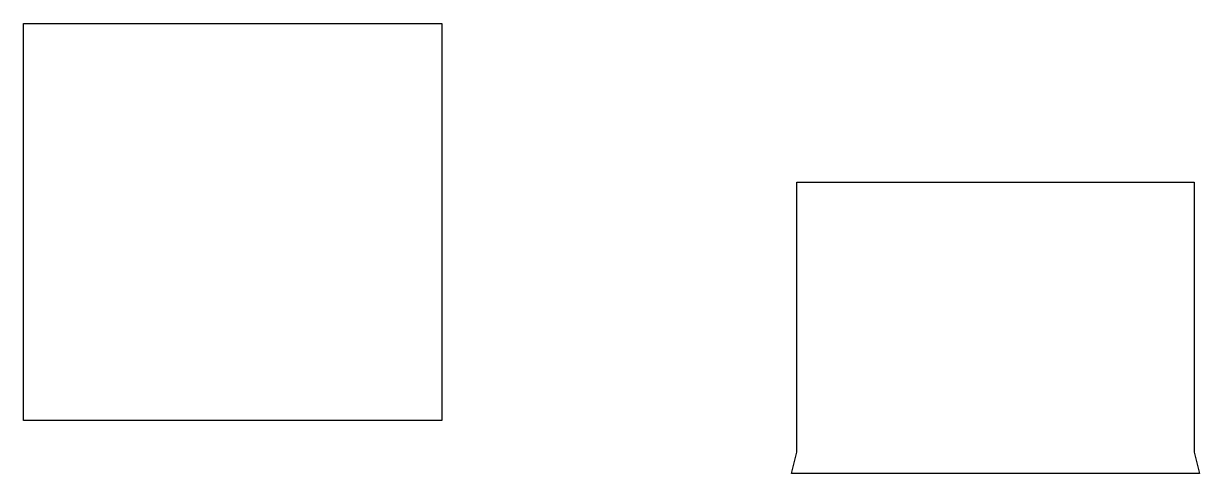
# Model space of a CAD drawing. Header units: metres. Extents: x -11.6 to 10.6, y -23.9 to -15.4.
import ezdxf

# ---------------------------------------------------------------- set-up
doc = ezdxf.new("R2010")
doc.units = ezdxf.units.M

msp = doc.modelspace()

# ---------------------------------------------------------------- linework, layer by layer
at = {"layer": 'Layer0'}
for points in [[(-3.7, -15.38, 0), (-3.7, -22.88, 0), (-11.6, -22.88, 0), (-11.6, -15.38, 0), (-3.7, -15.38, 0)], [(10.5, -18.38, 0), (10.5, -23.48, 0), (10.6, -23.88, 0), (2.9, -23.88, 0), (3, -23.48, 0), (3, -18.38, 0), (10.5, -18.38, 0)]]:
    msp.add_polyline3d(points, dxfattribs=at)

doc.saveas('drawing.dxf')
